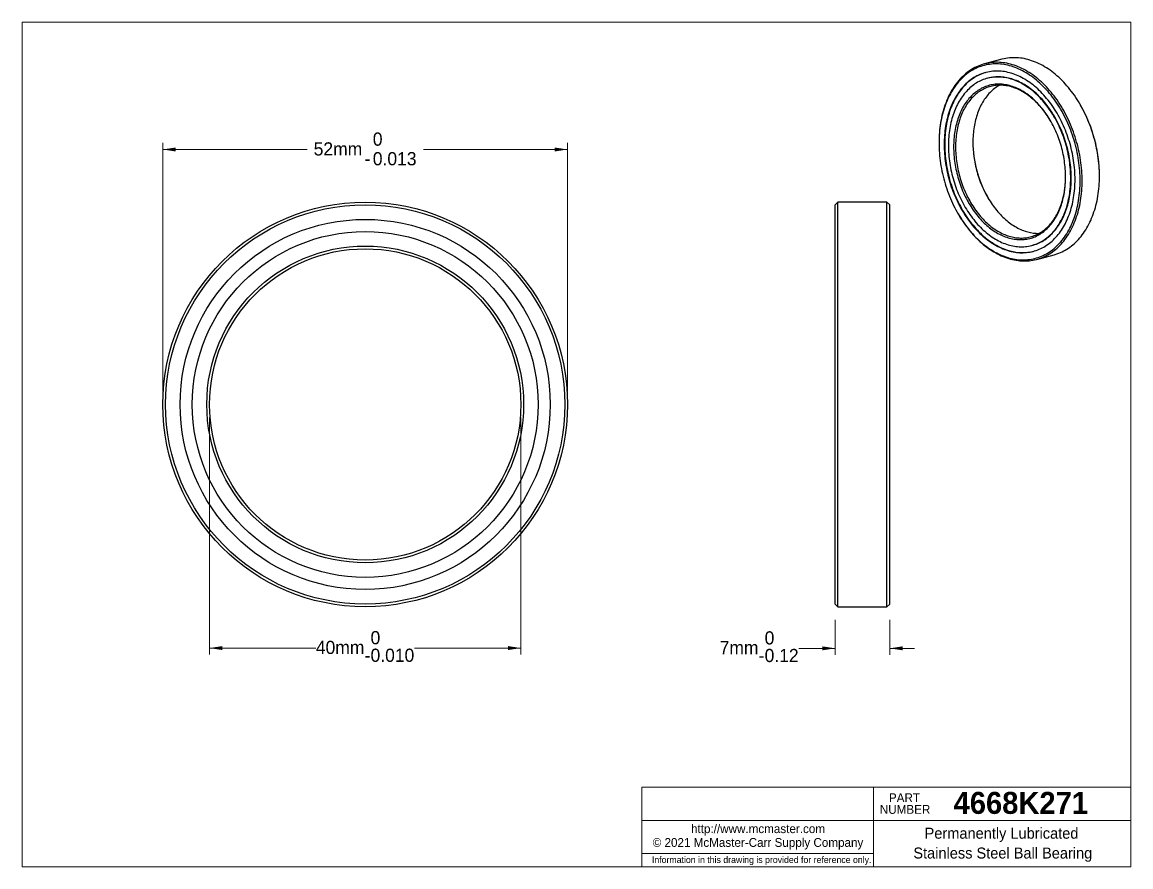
# Model space of a CAD drawing. Header units: millimetres. Extents: x 3 to 146, y 3 to 112.
import ezdxf

# ---------------------------------------------------------------- set-up
doc = ezdxf.new("R2010")
doc.units = ezdxf.units.MM
doc.header["$LTSCALE"] = 0.53418
doc.linetypes.add('SLD-Solid', pattern=[0])
doc.styles.add('SLDTEXTSTYLE0', font='ARIAL.TTF', dxfattribs={"width": 0.948})
doc.styles.add('SLDTEXTSTYLE1', font='ARIALBD.TTF', dxfattribs={"width": 0.948})
doc.dimstyles.new('SLDDIMSTYLE0', dxfattribs={"dimtxt": 1.646333, "dimasz": 1.646333, "dimexe": 0, "dimexo": 0.0625, "dimgap": 0.411583, "dimtad": 0, "dimtih": 1, "dimtoh": 1, "dimdec": 4, "dimrnd": 1e-09, "dimzin": 12, "dimdsep": 46, "dimtxsty": 'SLDTEXTSTYLE0', "dimsah": 1, "dimcen": 0.09, "dimadec": 0, "dimazin": 3, "dimtol": 1, "dimtm": 0.013, "dimtfac": 1, "dimtdec": 3, "dimtofl": 0, "dimtmove": 0, "dimatfit": 3, "dimfxl": 1, "dimfrac": 2, "dimtolj": 1, "dimarcsym": 0})
doc.dimstyles.new('SLDDIMSTYLE1', dxfattribs={"dimtxt": 1.646333, "dimasz": 1.646333, "dimexe": 0, "dimexo": 0.0625, "dimgap": 0.411583, "dimtad": 0, "dimtih": 1, "dimtoh": 1, "dimdec": 5, "dimrnd": 1e-09, "dimzin": 12, "dimdsep": 46, "dimtxsty": 'SLDTEXTSTYLE0', "dimsah": 1, "dimcen": 0.09, "dimadec": 0, "dimazin": 3, "dimtol": 1, "dimtm": 0.01, "dimtfac": 1, "dimtdec": 3, "dimtofl": 0, "dimtmove": 0, "dimatfit": 3, "dimfxl": 1, "dimfrac": 2, "dimtolj": 1, "dimtzin": 0, "dimarcsym": 0})
doc.dimstyles.new('SLDDIMSTYLE2', dxfattribs={"dimtxt": 1.646333, "dimasz": 1.646333, "dimexe": 0, "dimexo": 0.0625, "dimgap": 0.411583, "dimtad": 0, "dimtih": 1, "dimtoh": 1, "dimdec": 4, "dimrnd": 1e-09, "dimzin": 12, "dimdsep": 46, "dimtxsty": 'SLDTEXTSTYLE0', "dimsah": 1, "dimcen": 0.09, "dimadec": 0, "dimazin": 3, "dimtol": 1, "dimtm": 0.12, "dimtfac": 1, "dimtmove": 0, "dimatfit": 0, "dimfxl": 1, "dimfrac": 2, "dimtolj": 1, "dimarcsym": 0})

# ---------------------------------------------------------------- blocks, each defined once
blk = doc.blocks.new('Shortened Dimensions Statement')
at = {"color": 7, "linetype": 'SLD-Solid', "lineweight": 18, "insert": (0.52, 0.45), "char_height": 0.848, "attachment_point": 2, "style": 'SLDTEXTSTYLE0'}
blk.add_mtext('Information in this drawing is provided for reference only.', dxfattribs=at)
blk = doc.blocks.new('Internet')
at = {"color": 7, "linetype": 'SLD-Solid', "lineweight": 18, "insert": (0.22, 1.37), "char_height": 1.1307, "attachment_point": 2, "style": 'SLDTEXTSTYLE0'}
blk.add_mtext('http://www.mcmaster.com', dxfattribs=at)
blk = doc.blocks.new('Part Number Tag')
at = {"color": 7, "linetype": 'SLD-Solid', "lineweight": 18, "char_height": 1.131, "attachment_point": 2, "style": 'SLDTEXTSTYLE0'}
for s, insert in [('PART', (0, 1.51)), ('NUMBER', (0.08, 0.01))]:
    blk.add_mtext(s, dxfattribs=dict(at, insert=insert))
blk = doc.blocks.new('_D')
at = {"color": 7, "linetype": 'SLD-Solid', "lineweight": 18}
for p, q in [((21.47, 64.51), (21.47, 96.43)), ((21.47, 95.58), (40, 95.58)), ((73.47, 95.58), (54.95, 95.58)), ((73.47, 64.51), (73.47, 96.43))]:
    blk.add_line(p, q, dxfattribs=at)
for points in [[(21.47, 95.58), (23.12, 95.32), (23.12, 95.83)], [(73.47, 95.58), (71.82, 95.83), (71.82, 95.32)]]:
    blk.add_solid(points, dxfattribs=at)
at = {"color": 7, "linetype": 'SLD-Solid', "lineweight": 18, "attachment_point": 1, "style": 'SLDTEXTSTYLE0'}
for s, insert, char_height in [('0', (48.45, 97.76), 1.7), ('52mm', (40.85, 96.5), 1.696), ('-', (47.41, 95.24), 1.7), ('0.013', (48.45, 95.24), 1.696)]:
    blk.add_mtext(s, dxfattribs=dict(at, insert=insert, char_height=char_height))
blk = doc.blocks.new('_D_1')
at = {"color": 7, "linetype": 'SLD-Solid', "lineweight": 18}
for p, q in [((27.47, 61.12), (27.47, 30.66)), ((67.47, 61.12), (67.47, 30.66)), ((27.47, 31.5), (41.13, 31.5)), ((67.47, 31.5), (53.81, 31.5))]:
    blk.add_line(p, q, dxfattribs=at)
for points in [[(27.47, 31.5), (29.12, 31.25), (29.12, 31.76)], [(67.47, 31.5), (65.82, 31.76), (65.82, 31.25)]]:
    blk.add_solid(points, dxfattribs=at)
at = {"color": 7, "linetype": 'SLD-Solid', "lineweight": 18, "attachment_point": 1, "style": 'SLDTEXTSTYLE0'}
for s, insert, char_height in [('0', (48.16, 33.69), 1.7), ('40mm', (41.13, 32.44), 1.696), ('0.010', (48.16, 31.43), 1.696), ('-', (47.41, 31.43), 1.7)]:
    blk.add_mtext(s, dxfattribs=dict(at, insert=insert, char_height=char_height))
blk = doc.blocks.new('_D_2')
at = {"color": 7, "linetype": 'SLD-Solid', "lineweight": 18}
for p, q in [((107.87, 35.12), (107.87, 30.62)), ((114.87, 35.12), (114.87, 30.62)), ((107.87, 31.47), (103.19, 31.47)), ((114.87, 31.47), (118.04, 31.47))]:
    blk.add_line(p, q, dxfattribs=at)
for points in [[(107.87, 31.47), (106.23, 31.72), (106.23, 31.22)], [(114.87, 31.47), (116.52, 31.22), (116.52, 31.72)]]:
    blk.add_solid(points, dxfattribs=at)
at = {"color": 7, "linetype": 'SLD-Solid', "lineweight": 18, "attachment_point": 1, "style": 'SLDTEXTSTYLE0'}
for s, insert, char_height in [('0', (98.8, 33.66), 1.7), ('7mm', (93.02, 32.41), 1.696), ('0.12', (98.8, 31.4), 1.696), ('-', (98.04, 31.4), 1.7)]:
    blk.add_mtext(s, dxfattribs=dict(at, insert=insert, char_height=char_height))

msp = doc.modelspace()

# ---------------------------------------------------------------- linework, layer by layer
at = {"color": 7, "linetype": 'SLD-Solid', "lineweight": 18}
for p, q in [((3.392043, 3.392043), (3.392043, 111.937419)), ((145.857849, 111.937419), (3.392043, 111.937419)), ((145.857849, 3.392043), (145.857849, 111.937419)), ((145.857849, 13.639426), (83.001579, 13.639426)), ((83.001579, 13.639426), (83.001579, 3.392043)), ((112.78543, 9.328118), (112.78543, 13.639426)), ((83.001579, 9.328118), (145.857849, 9.328118)), ((112.78543, 5.088064), (112.78543, 9.328118)), ((83.001579, 5.088064), (112.78543, 5.088064)), ((112.78543, 5.088064), (112.78543, 3.392043)), ((3.392043, 3.392043), (145.857849, 3.392043))]:
    msp.add_line(p, q, dxfattribs=at)
at = {"color": 7, "linetype": 'SLD-Solid', "lineweight": 25}
for p, q in [((129.267736, 107.16894), (127.04037, 106.572204)), ((127.46731, 104.731101), (127.405439, 104.714525)), ((139.394939, 101.282928), (139.361792, 101.340352)), ((121.212238, 96.477886), (121.212238, 96.411582)), ((141.824207, 92.149183), (141.824207, 92.215487)), ((108.221893, 88.812269), (107.871893, 88.462269)), ((107.871893, 37.162269), (107.871893, 88.462269)), ((114.521893, 88.812269), (108.221893, 88.812269)), ((108.221893, 36.812269), (108.221893, 88.812269)), ((114.871893, 88.462269), (114.521893, 88.812269)), ((114.521893, 36.812269), (114.521893, 88.812269)), ((114.871893, 37.162269), (114.871893, 88.462269)), ((123.641505, 87.34414), (123.674653, 87.286717)), ((133.156155, 83.249503), (133.218027, 83.266079)), ((133.768709, 81.458128), (135.996074, 82.054864)), ((107.871893, 37.162269), (108.221893, 36.812269)), ((114.521893, 36.812269), (114.871893, 37.162269)), ((108.221893, 36.812269), (114.521893, 36.812269))]:
    msp.add_line(p, q, dxfattribs=at)
at = {"color": 7, "linetype": 'SLD-Solid', "lineweight": 25, "flags": 128}
for points in [[(135.996074, 82.054864), (136.149647, 82.098192), (136.370751, 82.168387), (136.589293, 82.247109), (136.805123, 82.334306), (137.018093, 82.429917), (137.228056, 82.533877), (137.43487, 82.646115), (137.638392, 82.766553), (137.838482, 82.89511), (138.035005, 83.031697), (138.227824, 83.17622), (138.416808, 83.328581), (138.601828, 83.488675), (138.782756, 83.656392), (138.959468, 83.831618), (139.131844, 84.014231), (139.299766, 84.204108), (139.463117, 84.401118), (139.621787, 84.605126), (139.775666, 84.815992), (139.924649, 85.033572), (140.068634, 85.257716), (140.207522, 85.488271), (140.341218, 85.725078), (140.469631, 85.967977), (140.592672, 86.216799), (140.710258, 86.471376), (140.822306, 86.731531), (140.928742, 86.997087), (141.029491, 87.267862), (141.124485, 87.54367), (141.213658, 87.824322), (141.296951, 88.109627), (141.374304, 88.399387), (141.445666, 88.693405), (141.510987, 88.99148), (141.570223, 89.293406), (141.623333, 89.598978), (141.670281, 89.907985), (141.711035, 90.220216), (141.745566, 90.535457), (141.773851, 90.853491), (141.79587, 91.174102), (141.81161, 91.497068), (141.821057, 91.82217), (141.824207, 92.149183), (141.821057, 92.477884), (141.81161, 92.808047), (141.79587, 93.139447), (141.773851, 93.471856), (141.745566, 93.805047), (141.711035, 94.13879), (141.670281, 94.472857), (141.623333, 94.80702), (141.570223, 95.141049), (141.510987, 95.474716), (141.445666, 95.807791), (141.374304, 96.140047), (141.296951, 96.471255), (141.213658, 96.801189), (141.124485, 97.129622), (141.029491, 97.45633), (140.928742, 97.781089), (140.822306, 98.103675), (140.710258, 98.423869), (140.592672, 98.74145), (140.469631, 99.0562), (140.341218, 99.367905), (140.207522, 99.676351), (140.068634, 99.981325), (139.924649, 100.282619), (139.775666, 100.580027), (139.621787, 100.873345), (139.463117, 101.162372), (139.299766, 101.446909), (139.131844, 101.726762), (138.959468, 102.001738), (138.782756, 102.27165), (138.601828, 102.536313), (138.416808, 102.795544), (138.227824, 103.049167), (138.035005, 103.297007), (137.838482, 103.538895), (137.638392, 103.774665), (137.43487, 104.004155), (137.228056, 104.227208), (137.018093, 104.443671), (136.805123, 104.653396), (136.589293, 104.856239), (136.370751, 105.052061), (136.149647, 105.240728), (135.926132, 105.422111), (135.700359, 105.596084), (135.472483, 105.76253), (135.24266, 105.921334), (135.011048, 106.072387), (134.777805, 106.215585), (134.543092, 106.350831), (134.307069, 106.478031), (134.069898, 106.597099), (133.831741, 106.707953), (133.592762, 106.810517), (133.353125, 106.90472), (133.112993, 106.990499), (132.872532, 107.067794), (132.631905, 107.136552), (132.391279, 107.196727), (132.150817, 107.248276), (131.910685, 107.291166), (131.671048, 107.325365), (131.432069, 107.350852), (131.193912, 107.367607), (130.956741, 107.375621), (130.720718, 107.374887), (130.486005, 107.365406), (130.252762, 107.347184), (130.02115, 107.320234), (129.791328, 107.284574), (129.563452, 107.24023), (129.337679, 107.18723), (129.267736, 107.16894)], [(130.40454, 81.490516), (130.645166, 81.430341), (130.885628, 81.378792), (131.125759, 81.335903), (131.365397, 81.301703), (131.604376, 81.276217), (131.842533, 81.259461), (132.079704, 81.251447), (132.315727, 81.252182), (132.55044, 81.261663), (132.783683, 81.279884), (133.015295, 81.306834), (133.245117, 81.342494), (133.472993, 81.386839), (133.698766, 81.439838), (133.922281, 81.501456), (134.143386, 81.571651), (134.361928, 81.650373), (134.577757, 81.73757), (134.790727, 81.833181), (135.000691, 81.937141), (135.207504, 82.049379), (135.411026, 82.169818), (135.611117, 82.298374), (135.807639, 82.434961), (136.000459, 82.579485), (136.189443, 82.731845), (136.374462, 82.891939), (136.55539, 83.059656), (136.732103, 83.234882), (136.904479, 83.417496), (137.0724, 83.607372), (137.235751, 83.804382), (137.394421, 84.00839), (137.5483, 84.219256), (137.697283, 84.436836), (137.841268, 84.66098), (137.980157, 84.891535), (138.113853, 85.128343), (138.242266, 85.371241), (138.365307, 85.620064), (138.482892, 85.87464), (138.594941, 86.134795), (138.701376, 86.400351), (138.802125, 86.671126), (138.897119, 86.946934), (138.986293, 87.227586), (139.069585, 87.512891), (139.146938, 87.802651), (139.2183, 88.09667), (139.283622, 88.394744), (139.342858, 88.696671), (139.395968, 89.002242), (139.442916, 89.311249), (139.483669, 89.62348), (139.5182, 89.938721), (139.546485, 90.256756), (139.568505, 90.577366), (139.584244, 90.900332), (139.593692, 91.225434), (139.596842, 91.552447), (139.593692, 91.881148), (139.584244, 92.211312), (139.568505, 92.542711), (139.546485, 92.87512), (139.5182, 93.208311), (139.483669, 93.542054), (139.442916, 93.876122), (139.395968, 94.210284), (139.342858, 94.544314), (139.283622, 94.87798), (139.2183, 95.211055), (139.146938, 95.543311), (139.069585, 95.874519), (138.986293, 96.204453), (138.897119, 96.532886), (138.802125, 96.859594), (138.701376, 97.184353), (138.594941, 97.506939), (138.482892, 97.827133), (138.365307, 98.144714), (138.242266, 98.459465), (138.113853, 98.771169), (137.980157, 99.079615), (137.841268, 99.384589), (137.697283, 99.685884), (137.5483, 99.983292), (137.394421, 100.276609), (137.235751, 100.565636), (137.0724, 100.850173), (136.904479, 101.130026), (136.732103, 101.405002), (136.55539, 101.674914), (136.374462, 101.939577), (136.189443, 102.198808), (136.000459, 102.452431), (135.807639, 102.700271), (135.611117, 102.942159), (135.411026, 103.177929), (135.207504, 103.407419), (135.000691, 103.630472), (134.790727, 103.846935), (134.577757, 104.05666), (134.361928, 104.259503), (134.143386, 104.455325), (133.922281, 104.643992), (133.698766, 104.825375), (133.472993, 104.999349), (133.245117, 105.165794), (133.015295, 105.324598), (132.783683, 105.475651), (132.55044, 105.618849), (132.315727, 105.754095), (132.079704, 105.881295), (131.842533, 106.000363), (131.604376, 106.111217), (131.365397, 106.213781), (131.125759, 106.307984), (130.885628, 106.393763), (130.645166, 106.471058), (130.40454, 106.539816), (130.163913, 106.599991), (129.923452, 106.651541), (129.68332, 106.69443), (129.443682, 106.728629), (129.204703, 106.754116), (128.966547, 106.770871), (128.729376, 106.778885), (128.493353, 106.778151), (128.258639, 106.76867), (128.025397, 106.750448), (127.793785, 106.723498), (127.563962, 106.687839), (127.336086, 106.643494), (127.110313, 106.590494), (126.886798, 106.528876), (126.665694, 106.458682), (126.447152, 106.379959), (126.231322, 106.292762), (126.018352, 106.197151), (125.808389, 106.093191), (125.601575, 105.980953), (125.398053, 105.860515), (125.197962, 105.731958), (125.00144, 105.595371), (124.808621, 105.450848), (124.619636, 105.298487), (124.434617, 105.138393), (124.253689, 104.970676), (124.076976, 104.795451), (123.9046, 104.612837), (123.736679, 104.42296), (123.573328, 104.22595), (123.414658, 104.021942), (123.260779, 103.811076), (123.111796, 103.593497), (122.967811, 103.369353), (122.828923, 103.138798), (122.695226, 102.90199), (122.566814, 102.659091), (122.443773, 102.410269), (122.326187, 102.155693), (122.214139, 101.895537), (122.107703, 101.629981), (122.006954, 101.359206), (121.91196, 101.083398), (121.822786, 100.802746), (121.739494, 100.517442), (121.662141, 100.227681), (121.590779, 99.933663), (121.525458, 99.635588), (121.466222, 99.333662), (121.413111, 99.02809), (121.366163, 98.719083), (121.32541, 98.406852), (121.290879, 98.091612), (121.262594, 97.773577), (121.240574, 97.452967), (121.224835, 97.13), (121.215388, 96.804899), (121.212238, 96.477886), (121.212238, 96.477886)], [(130.280797, 81.625965), (130.518184, 81.566601), (130.755409, 81.515745), (130.992308, 81.473433), (131.22872, 81.439694), (131.464482, 81.414551), (131.699432, 81.39802), (131.933411, 81.390115), (132.166257, 81.390839), (132.39781, 81.400192), (132.627913, 81.418169), (132.856407, 81.444756), (133.083136, 81.479936), (133.307945, 81.523683), (133.530678, 81.57597), (133.751185, 81.636758), (133.969313, 81.706008), (134.184913, 81.78367), (134.397837, 81.869693), (134.60794, 81.964017), (134.815077, 82.066578), (135.019106, 82.177305), (135.219889, 82.296122), (135.417286, 82.422948), (135.611163, 82.557697), (135.801386, 82.700274), (135.987827, 82.850584), (136.170355, 83.008523), (136.348848, 83.173982), (136.523182, 83.346849), (136.693237, 83.527005), (136.858898, 83.714325), (137.02005, 83.908683), (137.176584, 84.109945), (137.328392, 84.317972), (137.475369, 84.532623), (137.617416, 84.75375), (137.754435, 84.981201), (137.886331, 85.214821), (138.013015, 85.45445), (138.1344, 85.699923), (138.250402, 85.951072), (138.360943, 86.207725), (138.465946, 86.469706), (138.565339, 86.736836), (138.659054, 87.008931), (138.747027, 87.285806), (138.829198, 87.567269), (138.90551, 87.853129), (138.975911, 88.14319), (139.040353, 88.437252), (139.098792, 88.735114), (139.151187, 89.036572), (139.197503, 89.341419), (139.237708, 89.649447), (139.271774, 89.960444), (139.299678, 90.274198), (139.321401, 90.590492), (139.336929, 90.909111), (139.346249, 91.229836), (139.349357, 91.552447), (139.346249, 91.876723), (139.336929, 92.202442), (139.321401, 92.529381), (139.299678, 92.857315), (139.271774, 93.18602), (139.237708, 93.515271), (139.197503, 93.844841), (139.151187, 94.174506), (139.098792, 94.504038), (139.040353, 94.833213), (138.975911, 95.161805), (138.90551, 95.489588), (138.829198, 95.816337), (138.747027, 96.14183), (138.659054, 96.465842), (138.565339, 96.788152), (138.465946, 97.108539), (138.360943, 97.426783), (138.250402, 97.742666), (138.1344, 98.055972), (138.013015, 98.366486), (137.886331, 98.673994), (137.754435, 98.978287), (137.617416, 99.279156), (137.475369, 99.576395), (137.328392, 99.8698), (137.176584, 100.159169), (137.02005, 100.444305), (136.858898, 100.725011), (136.693237, 101.001097), (136.523182, 101.272372), (136.348848, 101.53865), (136.170355, 101.79975), (135.987827, 102.055492), (135.801386, 102.3057), (135.611163, 102.550204), (135.417286, 102.788836), (135.219889, 103.021432), (135.019106, 103.247833), (134.815077, 103.467883), (134.60794, 103.681432), (134.397837, 103.888334), (134.184913, 104.088447), (133.969313, 104.281633), (133.751185, 104.46776), (133.530678, 104.646701), (133.307945, 104.818333), (133.083136, 104.982538), (132.856407, 105.139204), (132.627913, 105.288223), (132.39781, 105.429494), (132.166257, 105.562919), (131.933411, 105.688407), (131.699432, 105.805872), (131.464482, 105.915234), (131.22872, 106.016417), (130.992308, 106.109352), (130.755409, 106.193976), (130.518184, 106.270231), (130.280797, 106.338063), (130.04341, 106.397428), (129.806185, 106.448284), (129.569286, 106.490596), (129.332875, 106.524335), (129.097113, 106.549478), (128.862162, 106.566008), (128.628183, 106.573914), (128.395338, 106.57319), (128.163784, 106.563836), (127.933681, 106.54586), (127.705187, 106.519272), (127.478458, 106.484093), (127.25365, 106.440345), (127.030916, 106.388059), (126.81041, 106.32727), (126.592282, 106.258021), (126.376682, 106.180358), (126.163757, 106.094335), (125.953654, 106.000011), (125.746517, 105.89745), (125.542488, 105.786723), (125.341706, 105.667906), (125.144308, 105.54108), (124.950432, 105.406332), (124.760208, 105.263754), (124.573768, 105.113444), (124.391239, 104.955506), (124.212746, 104.790046), (124.038413, 104.617179), (123.868357, 104.437024), (123.702696, 104.249703), (123.541544, 104.055345), (123.38501, 103.854084), (123.233203, 103.646056), (123.086225, 103.431406), (122.944178, 103.210279), (122.80716, 102.982828), (122.675263, 102.749208), (122.548579, 102.509579), (122.427194, 102.264106), (122.311192, 102.012957), (122.200651, 101.756304), (122.095649, 101.494322), (121.996256, 101.227192), (121.902541, 100.955097), (121.814567, 100.678223), (121.732397, 100.396759), (121.656084, 100.110899), (121.585683, 99.820839), (121.521241, 99.526777), (121.462803, 99.228915), (121.410407, 98.927457), (121.364091, 98.622609), (121.323887, 98.314582), (121.28982, 98.003584), (121.261916, 97.689831), (121.240193, 97.373536), (121.224666, 97.054918), (121.215345, 96.734193), (121.212238, 96.411582), (121.215345, 96.087305), (121.224666, 95.761586), (121.240193, 95.434648), (121.261916, 95.106713), (121.28982, 94.778008), (121.323887, 94.448758), (121.364091, 94.119187), (121.410407, 93.789523), (121.462803, 93.45999), (121.521241, 93.130815), (121.585683, 92.802224), (121.656084, 92.474441), (121.732397, 92.147691), (121.814567, 91.822199), (121.902541, 91.498186), (121.996256, 91.175877), (122.095649, 90.85549), (122.200651, 90.537246), (122.311192, 90.221363), (122.427194, 89.908057), (122.548579, 89.597543), (122.675263, 89.290034), (122.80716, 88.985741), (122.944178, 88.684872), (123.086225, 88.387633), (123.233203, 88.094229), (123.38501, 87.80486), (123.541544, 87.519724), (123.702696, 87.239017), (123.868357, 86.962932), (124.038413, 86.691657), (124.212746, 86.425378), (124.391239, 86.164279), (124.573768, 85.908537), (124.760208, 85.658328), (124.950432, 85.413824), (125.144308, 85.175193), (125.341706, 84.942597), (125.542488, 84.716196), (125.746517, 84.496145), (125.953654, 84.282596), (126.163757, 84.075694), (126.376682, 83.875582), (126.592282, 83.682396), (126.81041, 83.496268), (127.030916, 83.317328), (127.25365, 83.145696), (127.478458, 82.981491), (127.705187, 82.824825), (127.933681, 82.675806), (128.163784, 82.534535), (128.395338, 82.40111), (128.628183, 82.275622), (128.862162, 82.158157), (129.097113, 82.048795), (129.332875, 81.947612), (129.569286, 81.854676), (129.806185, 81.770052), (130.04341, 81.693798), (130.280797, 81.625965)], [(130.280797, 82.527847), (130.500857, 82.472815), (130.720766, 82.425672), (130.940374, 82.386448), (131.15953, 82.355172), (131.378083, 82.331864), (131.595885, 82.31654), (131.812785, 82.309212), (132.028635, 82.309883), (132.243287, 82.318554), (132.456594, 82.335218), (132.668411, 82.359865), (132.87859, 82.392476), (133.08699, 82.433031), (133.293466, 82.481501), (133.497877, 82.537852), (133.700084, 82.602047), (133.899947, 82.674041), (134.09733, 82.753785), (134.292097, 82.841225), (134.484115, 82.936299), (134.673252, 83.038944), (134.859379, 83.149089), (135.042368, 83.266658), (135.222093, 83.39157), (135.398432, 83.523741), (135.571264, 83.66308), (135.74047, 83.80949), (135.905934, 83.962873), (136.067543, 84.123122), (136.225186, 84.290127), (136.378755, 84.463776), (136.528145, 84.643947), (136.673253, 84.830518), (136.81398, 85.023361), (136.950229, 85.222344), (137.081908, 85.427331), (137.208925, 85.63818), (137.331195, 85.854748), (137.448632, 86.076886), (137.561157, 86.304442), (137.668692, 86.537259), (137.771164, 86.775179), (137.868502, 87.018038), (137.960641, 87.26567), (138.047515, 87.517905), (138.129067, 87.774569), (138.20524, 88.035489), (138.275982, 88.300483), (138.341245, 88.569372), (138.400983, 88.84197), (138.455156, 89.118091), (138.503727, 89.397545), (138.546663, 89.680141), (138.583933, 89.965686), (138.615512, 90.253983), (138.64138, 90.544835), (138.661518, 90.838043), (138.675911, 91.133406), (138.684552, 91.43072), (138.687432, 91.729784), (138.684552, 92.030391), (138.675911, 92.332335), (138.661518, 92.63541), (138.64138, 92.939408), (138.615512, 93.244121), (138.583933, 93.549339), (138.546663, 93.854854), (138.503727, 94.160456), (138.455156, 94.465935), (138.400983, 94.771083), (138.341245, 95.07569), (138.275982, 95.379548), (138.20524, 95.682448), (138.129067, 95.984182), (138.047515, 96.284545), (137.960641, 96.583329), (137.868502, 96.88033), (137.771164, 97.175345), (137.668692, 97.468172), (137.561157, 97.758609), (137.448632, 98.046458), (137.331195, 98.331521), (137.208925, 98.613604), (137.081908, 98.892512), (136.950229, 99.168055), (136.81398, 99.440043), (136.673253, 99.708291), (136.528145, 99.972615), (136.378755, 100.232832), (136.225186, 100.488766), (136.067543, 100.74024), (135.905934, 100.987083), (135.74047, 101.229125), (135.571264, 101.4662), (135.398432, 101.698145), (135.222093, 101.924802), (135.042368, 102.146016), (134.859379, 102.361635), (134.673252, 102.57151), (134.484115, 102.775499), (134.292097, 102.973461), (134.09733, 103.165261), (133.899947, 103.350767), (133.700084, 103.529852), (133.497877, 103.702394), (133.293466, 103.868273), (133.08699, 104.027378), (132.87859, 104.179597), (132.668411, 104.324828), (132.456594, 104.46297), (132.243287, 104.593929), (132.028635, 104.717615), (131.812785, 104.833944), (131.595885, 104.942835), (131.378083, 105.044214), (131.15953, 105.138012), (130.940374, 105.224164), (130.720766, 105.302611), (130.500857, 105.3733), (130.280797, 105.436182), (130.060737, 105.491213), (129.840828, 105.538357), (129.62122, 105.57758), (129.402064, 105.608857), (129.183511, 105.632165), (128.96571, 105.647488), (128.74881, 105.654817), (128.532959, 105.654146), (128.318307, 105.645475), (128.105, 105.62881), (127.893184, 105.604164), (127.683004, 105.571552), (127.474605, 105.530998), (127.268128, 105.482528), (127.063717, 105.426176), (126.861511, 105.361981), (126.661647, 105.289987), (126.464265, 105.210243), (126.269497, 105.122804), (126.077479, 105.027729), (125.888342, 104.925085), (125.702215, 104.81494), (125.519226, 104.697371), (125.339501, 104.572458), (125.163162, 104.440287), (124.99033, 104.300949), (124.821124, 104.154538), (124.65566, 104.001156), (124.494051, 103.840907), (124.336408, 103.673901), (124.182839, 103.500253), (124.03345, 103.320082), (123.888342, 103.13351), (123.747614, 102.940667), (123.611365, 102.741684), (123.479686, 102.536698), (123.352669, 102.325848), (123.2304, 102.10928), (123.112962, 101.887142), (123.000437, 101.659587), (122.892902, 101.426769), (122.79043, 101.188849), (122.693092, 100.94599), (122.600954, 100.698359), (122.514079, 100.446124), (122.432527, 100.189459), (122.356354, 99.92854), (122.285612, 99.663545), (122.220349, 99.394657), (122.160611, 99.122059), (122.106438, 98.845938), (122.057867, 98.566483), (122.014932, 98.283887), (121.977661, 97.998343), (121.946082, 97.710045), (121.920214, 97.419193), (121.900077, 97.125985), (121.885683, 96.830623), (121.877043, 96.533308), (121.874162, 96.234245), (121.877043, 95.933638), (121.885683, 95.631693), (121.900077, 95.328618), (121.920214, 95.02462), (121.946082, 94.719908), (121.977661, 94.41469), (122.014932, 94.109175), (122.057867, 93.803573), (122.106438, 93.498093), (122.160611, 93.192945), (122.220349, 92.888338), (122.285612, 92.58448), (122.356354, 92.281581), (122.432527, 91.979846), (122.514079, 91.679484), (122.600954, 91.3807), (122.693092, 91.083698), (122.79043, 90.788683), (122.892902, 90.495857), (123.000437, 90.205419), (123.112962, 89.91757), (123.2304, 89.632507), (123.352669, 89.350425), (123.479686, 89.071516), (123.611365, 88.795974), (123.747614, 88.523985), (123.888342, 88.255737), (124.03345, 87.991414), (124.182839, 87.731196), (124.336408, 87.475262), (124.494051, 87.223788), (124.65566, 86.976945), (124.821124, 86.734904), (124.99033, 86.497829), (125.163162, 86.265883), (125.339501, 86.039226), (125.519226, 85.818012), (125.702215, 85.602394), (125.888342, 85.392518), (126.077479, 85.18853), (126.269497, 84.990568), (126.464265, 84.798768), (126.661647, 84.613262), (126.861511, 84.434176), (127.063717, 84.261635), (127.268128, 84.095755), (127.474605, 83.936651), (127.683004, 83.784431), (127.893184, 83.639201), (128.105, 83.501058), (128.318307, 83.370099), (128.532959, 83.246413), (128.74881, 83.130084), (128.96571, 83.021193), (129.183511, 82.919814), (129.402064, 82.826016), (129.62122, 82.739864), (129.840828, 82.661417), (130.060737, 82.590729), (130.280797, 82.527847)], [(127.235123, 105.473999), (127.125588, 105.442752), (126.923382, 105.378557), (126.723519, 105.306563), (126.526136, 105.226819), (126.331369, 105.13938), (126.139351, 105.044305), (125.950214, 104.941661), (125.764087, 104.831516), (125.581098, 104.713947), (125.401372, 104.589034), (125.225033, 104.456863), (125.052201, 104.317525), (124.882996, 104.171114), (124.717531, 104.017732), (124.555923, 103.857483), (124.39828, 103.690477), (124.244711, 103.516829), (124.095321, 103.336658), (123.950213, 103.150086), (123.809486, 102.957243), (123.673236, 102.75826), (123.541558, 102.553274), (123.41454, 102.342424), (123.292271, 102.125856), (123.174834, 101.903718), (123.062309, 101.676163), (122.954773, 101.443345), (122.852302, 101.205425), (122.754963, 100.962566), (122.662825, 100.714935), (122.57595, 100.4627), (122.494398, 100.206035), (122.418225, 99.945116), (122.347483, 99.680121), (122.282221, 99.411233), (122.222482, 99.138634), (122.168309, 98.862514), (122.119738, 98.583059), (122.076803, 98.300463), (122.039533, 98.014919), (122.007953, 97.726621), (121.982086, 97.435769), (121.961948, 97.142561), (121.947554, 96.847199), (121.938914, 96.549884), (121.936033, 96.250821), (121.938914, 95.950214), (121.947554, 95.648269), (121.961948, 95.345194), (121.982086, 95.041196), (122.007953, 94.736484), (122.039533, 94.431266), (122.076803, 94.125751), (122.119738, 93.820149), (122.168309, 93.514669), (122.222482, 93.209521), (122.282221, 92.904914), (122.347483, 92.601056), (122.418225, 92.298157), (122.494398, 91.996422), (122.57595, 91.69606), (122.662825, 91.397276), (122.754963, 91.100274), (122.852302, 90.805259), (122.954773, 90.512433), (123.062309, 90.221995), (123.174834, 89.934146), (123.292271, 89.649083), (123.41454, 89.367001), (123.541558, 89.088092), (123.673236, 88.81255), (123.809486, 88.540561), (123.950213, 88.272313), (124.095321, 88.00799), (124.244711, 87.747772), (124.39828, 87.491838), (124.555923, 87.240364), (124.717531, 86.993521), (124.882996, 86.75148), (125.052201, 86.514405), (125.225033, 86.282459), (125.401372, 86.055802), (125.581098, 85.834588), (125.764087, 85.61897), (125.950214, 85.409094), (126.139351, 85.205106), (126.331369, 85.007144), (126.526136, 84.815344), (126.723519, 84.629838), (126.923382, 84.450752), (127.125588, 84.278211), (127.33, 84.112331), (127.536476, 83.953227), (127.744875, 83.801007), (127.955055, 83.655777), (128.166871, 83.517634), (128.380178, 83.386675), (128.594831, 83.262989), (128.810681, 83.14666), (129.027581, 83.037769), (129.245382, 82.93639), (129.463936, 82.842592), (129.683091, 82.75644), (129.902699, 82.677993), (130.122608, 82.607305), (130.342668, 82.544423)], [(130.280797, 83.277185), (130.486461, 83.225754), (130.691983, 83.181694), (130.897224, 83.145037), (131.102043, 83.115806), (131.306298, 83.094023), (131.509851, 83.079702), (131.712561, 83.072853), (131.91429, 83.07348), (132.1149, 83.081584), (132.314253, 83.097158), (132.512212, 83.120192), (132.708641, 83.15067), (132.903407, 83.188572), (133.096375, 83.233871), (133.287414, 83.286536), (133.476392, 83.346531), (133.66318, 83.413815), (133.84765, 83.488342), (134.029675, 83.570061), (134.209131, 83.658916), (134.385895, 83.754846), (134.559845, 83.857785), (134.730863, 83.967662), (134.898831, 84.084403), (135.063634, 84.207927), (135.225159, 84.33815), (135.383295, 84.474983), (135.537934, 84.618331), (135.688971, 84.768096), (135.836301, 84.924176), (135.979823, 85.086464), (136.11944, 85.254849), (136.255055, 85.429214), (136.386575, 85.609441), (136.513911, 85.795407), (136.636975, 85.986983), (136.755683, 86.184039), (136.869954, 86.386439), (136.979708, 86.594044), (137.084872, 86.806713), (137.185372, 87.024299), (137.28114, 87.246654), (137.37211, 87.473625), (137.458221, 87.705057), (137.539412, 87.94079), (137.615629, 88.180664), (137.686819, 88.424514), (137.752933, 88.672172), (137.813926, 88.92347), (137.869756, 89.178235), (137.920385, 89.436291), (137.965779, 89.697464), (138.005905, 89.961572), (138.040737, 90.228436), (138.070251, 90.497873), (138.094426, 90.769697), (138.113246, 91.043723), (138.126698, 91.319763), (138.134773, 91.597627), (138.137466, 91.877126), (138.134773, 92.158067), (138.126698, 92.440258), (138.113246, 92.723506), (138.094426, 93.007616), (138.070251, 93.292394), (138.040737, 93.577645), (138.005905, 93.863173), (137.965779, 94.148782), (137.920385, 94.434277), (137.869756, 94.719462), (137.813926, 95.004142), (137.752933, 95.288121), (137.686819, 95.571205), (137.615629, 95.853199), (137.539412, 96.133912), (137.458221, 96.413149), (137.37211, 96.690721), (137.28114, 96.966436), (137.185372, 97.240105), (137.084872, 97.511542), (136.979708, 97.78056), (136.869954, 98.046974), (136.755683, 98.310603), (136.636975, 98.571265), (136.513911, 98.828781), (136.386575, 99.082976), (136.255055, 99.333675), (136.11944, 99.580706), (135.979823, 99.8239), (135.836301, 100.063091), (135.688971, 100.298114), (135.537934, 100.528808), (135.383295, 100.755015), (135.225159, 100.97658), (135.063634, 101.193351), (134.898831, 101.405181), (134.730863, 101.611923), (134.559845, 101.813435), (134.385895, 102.009581), (134.209131, 102.200224), (134.029675, 102.385235), (133.84765, 102.564488), (133.66318, 102.737858), (133.476392, 102.905227), (133.287414, 103.066481), (133.096375, 103.221509), (132.903407, 103.370204), (132.708641, 103.512466), (132.512212, 103.648195), (132.314253, 103.7773), (132.1149, 103.899692), (131.91429, 104.015286), (131.712561, 104.124005), (131.509851, 104.225772), (131.306298, 104.320519), (131.102043, 104.408181), (130.897224, 104.488696), (130.691983, 104.562012), (130.486461, 104.628076), (130.280797, 104.686844), (130.075134, 104.738275), (129.869611, 104.782334), (129.66437, 104.818992), (129.459552, 104.848222), (129.255296, 104.870005), (129.051743, 104.884326), (128.849033, 104.891176), (128.647304, 104.890548), (128.446694, 104.882445), (128.247342, 104.86687), (128.049383, 104.843836), (127.852953, 104.813358), (127.658187, 104.775457), (127.465219, 104.730158), (127.27418, 104.677493), (127.085202, 104.617498), (126.898414, 104.550213), (126.713944, 104.475686), (126.531919, 104.393967), (126.352463, 104.305112), (126.175699, 104.209183), (126.001749, 104.106244), (125.830731, 103.996366), (125.662763, 103.879625), (125.49796, 103.756101), (125.336435, 103.625878), (125.178299, 103.489046), (125.02366, 103.345698), (124.872623, 103.195933), (124.725294, 103.039852), (124.581771, 102.877564), (124.442155, 102.70918), (124.30654, 102.534814), (124.175019, 102.354587), (124.047683, 102.168622), (123.924619, 101.977045), (123.805911, 101.77999), (123.691641, 101.57759), (123.581886, 101.369984), (123.476723, 101.157316), (123.376222, 100.939729), (123.280454, 100.717374), (123.189484, 100.490403), (123.103373, 100.258972), (123.022182, 100.023238), (122.945965, 99.783364), (122.874775, 99.539515), (122.808661, 99.291856), (122.747668, 99.040558), (122.691838, 98.785794), (122.641209, 98.527737), (122.595816, 98.266565), (122.555689, 98.002456), (122.520857, 97.735592), (122.491344, 97.466156), (122.467168, 97.194331), (122.448348, 96.920305), (122.434896, 96.644265), (122.426821, 96.366401), (122.424129, 96.086903), (122.426821, 95.805962), (122.434896, 95.52377), (122.448348, 95.240523), (122.467168, 94.956412), (122.491344, 94.671634), (122.520857, 94.386384), (122.555689, 94.100856), (122.595816, 93.815247), (122.641209, 93.529752), (122.691838, 93.244567), (122.747668, 92.959887), (122.808661, 92.675908), (122.874775, 92.392824), (122.945965, 92.110829), (123.022182, 91.830117), (123.103373, 91.550879), (123.189484, 91.273308), (123.280454, 90.997593), (123.376222, 90.723923), (123.476723, 90.452486), (123.581886, 90.183469), (123.691641, 89.917054), (123.805911, 89.653426), (123.924619, 89.392764), (124.047683, 89.135247), (124.175019, 88.881052), (124.30654, 88.630353), (124.442155, 88.383322), (124.581771, 88.140128), (124.725294, 87.900938), (124.872623, 87.665915), (125.02366, 87.435221), (125.178299, 87.209014), (125.336435, 86.987449), (125.49796, 86.770677), (125.662763, 86.558848), (125.830731, 86.352106), (126.001749, 86.150593), (126.175699, 85.954448), (126.352463, 85.763804), (126.531919, 85.578793), (126.713944, 85.399541), (126.898414, 85.226171), (127.085202, 85.058801), (127.27418, 84.897547), (127.465219, 84.74252), (127.658187, 84.593824), (127.852953, 84.451563), (128.049383, 84.315833), (128.247342, 84.186728), (128.446694, 84.064337), (128.647304, 83.948742), (128.849033, 83.840024), (129.051743, 83.738256), (129.255296, 83.643509), (129.459552, 83.555848), (129.66437, 83.475332), (129.869611, 83.402017), (130.075134, 83.335953), (130.280797, 83.277185)], [(133.218027, 83.266079), (133.349285, 83.303112), (133.538263, 83.363107), (133.725051, 83.430391), (133.909521, 83.504918), (134.091547, 83.586637), (134.271003, 83.675492), (134.447766, 83.771422), (134.621717, 83.874361), (134.792734, 83.984238), (134.960702, 84.100979), (135.125505, 84.224503), (135.28703, 84.354726), (135.445166, 84.491559), (135.599806, 84.634907), (135.750842, 84.784672), (135.898172, 84.940752), (136.041694, 85.10304), (136.181311, 85.271425), (136.316926, 85.44579), (136.448447, 85.626017), (136.575783, 85.811983), (136.698847, 86.003559), (136.817555, 86.200615), (136.931825, 86.403014), (137.041579, 86.61062), (137.146743, 86.823289), (137.247243, 87.040875), (137.343011, 87.26323), (137.433982, 87.490201), (137.520092, 87.721633), (137.601284, 87.957366), (137.6775, 88.19724), (137.74869, 88.44109), (137.814804, 88.688748), (137.875797, 88.940046), (137.931627, 89.194811), (137.982256, 89.452867), (138.02765, 89.71404), (138.067776, 89.978148), (138.102608, 90.245012), (138.132122, 90.514449), (138.156297, 90.786273), (138.175117, 91.060299), (138.18857, 91.336339), (138.196645, 91.614203), (138.199337, 91.893702), (138.196645, 92.174643), (138.18857, 92.456834), (138.175117, 92.740082), (138.156297, 93.024192), (138.132122, 93.30897), (138.102608, 93.594221), (138.067776, 93.879749), (138.02765, 94.165358), (137.982256, 94.450853), (137.931627, 94.736038), (137.875797, 95.020718), (137.814804, 95.304697), (137.74869, 95.587781), (137.6775, 95.869775), (137.601284, 96.150488), (137.520092, 96.429725), (137.433982, 96.707297), (137.343011, 96.983012), (137.247243, 97.256681), (137.146743, 97.528118), (137.041579, 97.797136), (136.931825, 98.06355), (136.817555, 98.327179), (136.698847, 98.587841), (136.575783, 98.845357), (136.448447, 99.099552), (136.316926, 99.350251), (136.181311, 99.597282), (136.041694, 99.840476), (135.898172, 100.079667), (135.750842, 100.31469), (135.599806, 100.545384), (135.445166, 100.771591), (135.28703, 100.993156), (135.125505, 101.209927), (134.960702, 101.421757), (134.792734, 101.628499), (134.621717, 101.830011), (134.447766, 102.026157), (134.271003, 102.2168), (134.091547, 102.401811), (133.909521, 102.581064), (133.725051, 102.754434), (133.538263, 102.921803), (133.349285, 103.083057), (133.158247, 103.238085), (132.965278, 103.38678), (132.770512, 103.529042), (132.574083, 103.664771), (132.376124, 103.793876), (132.176771, 103.916268), (131.976162, 104.031862), (131.774433, 104.140581), (131.571722, 104.242348), (131.368169, 104.337095), (131.163914, 104.424757), (130.959095, 104.505272), (130.753855, 104.578588), (130.548332, 104.644652), (130.342668, 104.70342), (130.137005, 104.754851), (129.931482, 104.79891), (129.726241, 104.835568), (129.521423, 104.864798), (129.317167, 104.886581), (129.113615, 104.900902), (128.910904, 104.907752), (128.709175, 104.907124), (128.508566, 104.899021), (128.309213, 104.883446), (128.111254, 104.860412), (127.914824, 104.829934), (127.720059, 104.792033), (127.52709, 104.746734), (127.46731, 104.731101)], [(130.280797, 84.179067), (130.469134, 84.131969), (130.657341, 84.091621), (130.84529, 84.058052), (131.032853, 84.031284), (131.2199, 84.011336), (131.406303, 83.998222), (131.591935, 83.99195), (131.776669, 83.992524), (131.960377, 83.999945), (132.142934, 84.014207), (132.324215, 84.035301), (132.504095, 84.063211), (132.682452, 84.097919), (132.859163, 84.139402), (133.034107, 84.18763), (133.207163, 84.24257), (133.378214, 84.304186), (133.547143, 84.372434), (133.713832, 84.447268), (133.878169, 84.528637), (134.040041, 84.616485), (134.199336, 84.710751), (134.355945, 84.811371), (134.509762, 84.918277), (134.66068, 85.031394), (134.808596, 85.150646), (134.95341, 85.27595), (135.095021, 85.407221), (135.233332, 85.544369), (135.36825, 85.687299), (135.49968, 85.835914), (135.627534, 85.990112), (135.751724, 86.149788), (135.872163, 86.314831), (135.988771, 86.485129), (136.101467, 86.660564), (136.210174, 86.841018), (136.314817, 87.026366), (136.415325, 87.216481), (136.511628, 87.411232), (136.603661, 87.610487), (136.691361, 87.814108), (136.774667, 88.021957), (136.853523, 88.23389), (136.927874, 88.449763), (136.997669, 88.669428), (137.062861, 88.892733), (137.123405, 89.119527), (137.17926, 89.349652), (137.230386, 89.582953), (137.27675, 89.819269), (137.318319, 90.058437), (137.355065, 90.300295), (137.386962, 90.544675), (137.413989, 90.791412), (137.436128, 91.040335), (137.453362, 91.291274), (137.465681, 91.544058), (137.473076, 91.798512), (137.475541, 92.054463), (137.473076, 92.311735), (137.465681, 92.570151), (137.453362, 92.829535), (137.436128, 93.089709), (137.413989, 93.350495), (137.386962, 93.611713), (137.355065, 93.873185), (137.318319, 94.134732), (137.27675, 94.396174), (137.230386, 94.657332), (137.17926, 94.918027), (137.123405, 95.178081), (137.062861, 95.437315), (136.997669, 95.695552), (136.927874, 95.952614), (136.853523, 96.208326), (136.774667, 96.462512), (136.691361, 96.714998), (136.603661, 96.965611), (136.511628, 97.214179), (136.415325, 97.460532), (136.314817, 97.704501), (136.210174, 97.945919), (136.101467, 98.18462), (135.988771, 98.420441), (135.872163, 98.65322), (135.751724, 98.882798), (135.627534, 99.109016), (135.49968, 99.331722), (135.36825, 99.55076), (135.233332, 99.765982), (135.095021, 99.97724), (134.95341, 100.184389), (134.808596, 100.387288), (134.66068, 100.585796), (134.509762, 100.779779), (134.355945, 100.969103), (134.199336, 101.153638), (134.040041, 101.333258), (133.878169, 101.50784), (133.713832, 101.677264), (133.547143, 101.841414), (133.378214, 102.000178), (133.207163, 102.153446), (133.034107, 102.301115), (132.859163, 102.443081), (132.682452, 102.579249), (132.504095, 102.709525), (132.324215, 102.833819), (132.142934, 102.952047), (131.960377, 103.064127), (131.776669, 103.169983), (131.591935, 103.269542), (131.406303, 103.362736), (131.2199, 103.4495), (131.032853, 103.529776), (130.84529, 103.603508), (130.657341, 103.670647), (130.469134, 103.731145), (130.280797, 103.784962), (130.092461, 103.83206), (129.904253, 103.872407), (129.716304, 103.905976), (129.528742, 103.932744), (129.341695, 103.952692), (129.155291, 103.965807), (128.969659, 103.972079), (128.784926, 103.971504), (128.601217, 103.964083), (128.41866, 103.949821), (128.237379, 103.928728), (128.057499, 103.900817), (127.879142, 103.866109), (127.702431, 103.824627), (127.527488, 103.776399), (127.354431, 103.721458), (127.18338, 103.659843), (127.014452, 103.591594), (126.847762, 103.51676), (126.683425, 103.435391), (126.521554, 103.347544), (126.362259, 103.253277), (126.205649, 103.152657), (126.051833, 103.045752), (125.900914, 102.932634), (125.752998, 102.813383), (125.608185, 102.688078), (125.466574, 102.556808), (125.328262, 102.41966), (125.193345, 102.27673), (125.061914, 102.128114), (124.93406, 101.973916), (124.809871, 101.814241), (124.689431, 101.649198), (124.572823, 101.4789), (124.460127, 101.303464), (124.35142, 101.12301), (124.246777, 100.937663), (124.146269, 100.747548), (124.049966, 100.552796), (123.957933, 100.353542), (123.870233, 100.14992), (123.786927, 99.942071), (123.708071, 99.730138), (123.63372, 99.514265), (123.563925, 99.294601), (123.498733, 99.071295), (123.438189, 98.844502), (123.382334, 98.614376), (123.331208, 98.381075), (123.284844, 98.14476), (123.243275, 97.905591), (123.20653, 97.663734), (123.174632, 97.419353), (123.147605, 97.172617), (123.125467, 96.923693), (123.108232, 96.672754), (123.095913, 96.419971), (123.088518, 96.165516), (123.086053, 95.909566), (123.088518, 95.652294), (123.095913, 95.393877), (123.108232, 95.134493), (123.125467, 94.874319), (123.147605, 94.613534), (123.174632, 94.352316), (123.20653, 94.090843), (123.243275, 93.829297), (123.284844, 93.567855), (123.331208, 93.306697), (123.382334, 93.046001), (123.438189, 92.785947), (123.498733, 92.526713), (123.563925, 92.268476), (123.63372, 92.011414), (123.708071, 91.755702), (123.786927, 91.501516), (123.870233, 91.24903), (123.957933, 90.998417), (124.049966, 90.749849), (124.146269, 90.503496), (124.246777, 90.259527), (124.35142, 90.018109), (124.460127, 89.779408), (124.572823, 89.543587), (124.689431, 89.310808), (124.809871, 89.081231), (124.93406, 88.855012), (125.061914, 88.632307), (125.193345, 88.413268), (125.328262, 88.198046), (125.466574, 87.986788), (125.608185, 87.779639), (125.752998, 87.576741), (125.900914, 87.378232), (126.051833, 87.18425), (126.205649, 86.994926), (126.362259, 86.810391), (126.521554, 86.63077), (126.683425, 86.456189), (126.847762, 86.286764), (127.014452, 86.122614), (127.18338, 85.96385), (127.354431, 85.810582), (127.527488, 85.662914), (127.702431, 85.520947), (127.879142, 85.384779), (128.057499, 85.254503), (128.237379, 85.130209), (128.41866, 85.011981), (128.601217, 84.899901), (128.784926, 84.794045), (128.969659, 84.694486), (129.155291, 84.601293), (129.341695, 84.514528), (129.528742, 84.434252), (129.716304, 84.36052), (129.904253, 84.293382), (130.092461, 84.232884), (130.280797, 84.179067)], [(135.564843, 99.219453), (135.533663, 99.272864), (135.404493, 99.488135), (135.271896, 99.699656), (135.135963, 99.90728), (134.996788, 100.110867), (134.854465, 100.310275), (134.709093, 100.50537), (134.56077, 100.696016), (134.409599, 100.882084), (134.255683, 101.063445), (134.099128, 101.239976), (133.94004, 101.411555), (133.77853, 101.578065), (133.614707, 101.739392), (133.448684, 101.895425), (133.280575, 102.046058), (133.110495, 102.191186), (132.93856, 102.330711), (132.764889, 102.464537), (132.589599, 102.592572), (132.412813, 102.714729), (132.23465, 102.830924), (132.055232, 102.941076), (131.874684, 103.045111), (131.693127, 103.142958), (131.510688, 103.234548), (131.327491, 103.319821), (131.143661, 103.398716), (130.959324, 103.47118), (130.774607, 103.537164), (130.589637, 103.596622), (130.40454, 103.649513), (130.219442, 103.695801), (130.034472, 103.735454), (129.849755, 103.768446), (129.665419, 103.794753), (129.481589, 103.814358), (129.298391, 103.827247), (129.115952, 103.833411), (128.934396, 103.832847), (128.753847, 103.825554), (128.57443, 103.811537), (128.396267, 103.790806), (128.21948, 103.763376), (128.044191, 103.729264), (127.870519, 103.688495), (127.698584, 103.641097), (127.528504, 103.587101), (127.360395, 103.526545), (127.194372, 103.459471), (127.030549, 103.385924), (126.869039, 103.305955), (126.709951, 103.219618), (126.553396, 103.126973), (126.39948, 103.028083), (126.248309, 102.923016), (126.099987, 102.811844), (125.954614, 102.694644), (125.812291, 102.571495), (125.673116, 102.442482), (125.537183, 102.307693), (125.404586, 102.167221), (125.275416, 102.021161), (125.149761, 101.869615), (125.027708, 101.712686), (124.909339, 101.550482), (124.794737, 101.383113), (124.683979, 101.210694), (124.577142, 101.033344), (124.474299, 100.851184), (124.37552, 100.664339), (124.280873, 100.472937), (124.190422, 100.27711), (124.104231, 100.07699), (124.022358, 99.872716), (123.944858, 99.664428), (123.871786, 99.452268), (123.803191, 99.236381), (123.73912, 99.016917), (123.679617, 98.794024), (123.624724, 98.567856), (123.574477, 98.338568), (123.52891, 98.106317), (123.488056, 97.871262), (123.451943, 97.633564), (123.420594, 97.393386), (123.394031, 97.150893), (123.372274, 96.906251), (123.355336, 96.659628), (123.343229, 96.411192), (123.335961, 96.161114), (123.333538, 95.909566), (123.335961, 95.656719), (123.343229, 95.402747), (123.355336, 95.147824), (123.372274, 94.892125), (123.394031, 94.635824), (123.420594, 94.379099), (123.451943, 94.122124), (123.488056, 93.865075), (123.52891, 93.60813), (123.574477, 93.351463), (123.624724, 93.095252), (123.679617, 92.83967), (123.73912, 92.584895), (123.803191, 92.3311), (123.871786, 92.078458), (123.944858, 91.827145), (124.022358, 91.57733), (124.104231, 91.329187), (124.190422, 91.082884), (124.280873, 90.838591), (124.37552, 90.596475), (124.474299, 90.356702), (124.577142, 90.119437), (124.683979, 89.884841), (124.794737, 89.653076), (124.909339, 89.424301), (125.027708, 89.198671), (125.149761, 88.976343), (125.275416, 88.757469), (125.404586, 88.542197), (125.537183, 88.330677), (125.673116, 88.123052), (125.812291, 87.919466), (125.954614, 87.720057), (126.099987, 87.524963), (126.248309, 87.334316), (126.39948, 87.148249), (126.553396, 86.966887), (126.709951, 86.790357), (126.869039, 86.618777), (127.030549, 86.452267), (127.194372, 86.29094), (127.360395, 86.134907), (127.528504, 85.984275), (127.698584, 85.839146), (127.870519, 85.699621), (128.044191, 85.565795), (128.21948, 85.43776), (128.396267, 85.315603), (128.57443, 85.199409), (128.753847, 85.089256), (128.934396, 84.985221), (129.115952, 84.887375), (129.298391, 84.795784), (129.481589, 84.710512), (129.665419, 84.631617), (129.849755, 84.559152), (130.034472, 84.493169), (130.219442, 84.433711), (130.40454, 84.38082)], [(128.96773, 103.833456), (128.937317, 103.816354), (128.780762, 103.723709), (128.626846, 103.624819), (128.475675, 103.519752), (128.327352, 103.40858), (128.18198, 103.29138), (128.039657, 103.168231), (127.900482, 103.039217), (127.764549, 102.904429), (127.631952, 102.763956), (127.502782, 102.617897), (127.377127, 102.466351), (127.255073, 102.309422), (127.136705, 102.147218), (127.022102, 101.979849), (126.911345, 101.80743), (126.804508, 101.63008), (126.701664, 101.44792), (126.602885, 101.261075), (126.508238, 101.069673), (126.417788, 100.873846), (126.331597, 100.673726), (126.249723, 100.469452), (126.172224, 100.261164), (126.099151, 100.049004), (126.030556, 99.833117), (125.966486, 99.613653), (125.906983, 99.39076), (125.852089, 99.164592), (125.801842, 98.935304), (125.756276, 98.703053), (125.715422, 98.467998), (125.679308, 98.2303), (125.647959, 97.990122), (125.621397, 97.747629), (125.599639, 97.502987), (125.582701, 97.256364), (125.570594, 97.007928), (125.563327, 96.75785), (125.560904, 96.506302), (125.563327, 96.253455), (125.570594, 95.999483), (125.582701, 95.74456), (125.599639, 95.48886), (125.621397, 95.23256), (125.647959, 94.975835), (125.679308, 94.71886), (125.715422, 94.461811), (125.756276, 94.204866), (125.801842, 93.948199), (125.852089, 93.691988), (125.906983, 93.436406), (125.966486, 93.181631), (126.030556, 92.927835), (126.099151, 92.675194), (126.172224, 92.42388), (126.249723, 92.174066), (126.331597, 91.925923), (126.417788, 91.67962), (126.508238, 91.435327), (126.602885, 91.193211), (126.701664, 90.953438), (126.804508, 90.716172), (126.911345, 90.481577), (127.022102, 90.249812), (127.136705, 90.021036), (127.255073, 89.795407), (127.377127, 89.573079), (127.502782, 89.354205), (127.631952, 89.138933), (127.764549, 88.927413), (127.900482, 88.719788), (128.039657, 88.516202), (128.18198, 88.316793), (128.327352, 88.121699), (128.475675, 87.931052), (128.626846, 87.744985), (128.780762, 87.563623), (128.937317, 87.387092), (129.096404, 87.215513), (129.257915, 87.049003), (129.421738, 86.887676), (129.587761, 86.731643), (129.75587, 86.58101), (129.92595, 86.435882), (130.097885, 86.296357), (130.271556, 86.162531), (130.446846, 86.034496), (130.623632, 85.912339), (130.801795, 85.796145), (130.981213, 85.685992), (131.161761, 85.581957), (131.343317, 85.484111), (131.525757, 85.39252), (131.708954, 85.307248), (131.892784, 85.228352), (132.077121, 85.155888), (132.261838, 85.089904), (132.446808, 85.030447), (132.631905, 84.977556)], [(130.40454, 84.38082), (130.589637, 84.334532), (130.774607, 84.294878), (130.959324, 84.261887), (131.143661, 84.235579), (131.327491, 84.215974), (131.510688, 84.203085), (131.693127, 84.196921), (131.874684, 84.197486), (132.055232, 84.204779), (132.23465, 84.218796), (132.412813, 84.239526), (132.589599, 84.266957), (132.764889, 84.301068), (132.93856, 84.341837), (133.110495, 84.389236), (133.280575, 84.443231), (133.448684, 84.503787), (133.614707, 84.570861), (133.77853, 84.644409), (133.94004, 84.724378), (134.099128, 84.810715), (134.255683, 84.90336), (134.409599, 85.002249), (134.56077, 85.107316), (134.709093, 85.218488), (134.854465, 85.335689), (134.996788, 85.458838), (135.135963, 85.587851), (135.271896, 85.72264), (135.404493, 85.863112), (135.533663, 86.009171), (135.659318, 86.160717), (135.781371, 86.317646), (135.89974, 86.479851), (136.014342, 86.64722), (136.1251, 86.819638), (136.231937, 86.996988), (136.334781, 87.179148), (136.43356, 87.365993), (136.528207, 87.557395), (136.618657, 87.753223), (136.704848, 87.953342), (136.786722, 88.157616), (136.864221, 88.365905), (136.937293, 88.578065), (137.005888, 88.793951), (137.069959, 89.013416), (137.129462, 89.236309), (137.184356, 89.462476), (137.234603, 89.691765), (137.280169, 89.924016), (137.321023, 90.159071), (137.357137, 90.396768), (137.388486, 90.636946), (137.415048, 90.879439), (137.436806, 91.124081), (137.453744, 91.370704), (137.465851, 91.61914), (137.473118, 91.869218), (137.4755, 92.08777)], [(123.674653, 87.286717), (123.736679, 87.180159), (123.9046, 86.900307), (124.076976, 86.62533), (124.253689, 86.355418), (124.434617, 86.090756), (124.619636, 85.831524), (124.808621, 85.577902), (125.00144, 85.330061), (125.197962, 85.088174), (125.398053, 84.852404), (125.601575, 84.622914), (125.808389, 84.399861), (126.018352, 84.183397), (126.231322, 83.973672), (126.447152, 83.770829), (126.665694, 83.575007), (126.886798, 83.38634), (127.110313, 83.204958), (127.336086, 83.030984), (127.563962, 82.864538), (127.793785, 82.705735), (128.025397, 82.554682), (128.258639, 82.411484), (128.493353, 82.276238), (128.729376, 82.149037), (128.966547, 82.029969), (129.204703, 81.919116), (129.443682, 81.816552), (129.68332, 81.722348), (129.923452, 81.636569), (130.163913, 81.559274), (130.40454, 81.490516)]]:
    msp.add_lwpolyline(points, dxfattribs=at)
at = {"color": 7, "linetype": 'SLD-Solid', "lineweight": 25}
for radius in [26, 25.65, 23.777778, 22.222222, 20.35, 20]:
    msp.add_circle((47.471271, 62.812269), radius, dxfattribs=at)
for centre, radius, start, end in [((123.411783, 92.141729), 18.412572, 0.22951684, 29.7664053), ((140.173596, 96.632404), 14.612947, 180.36505977, 209.63086238), ((134.009829, 90.037187), 5.243905, 254.76570901, 270.6434111), ((131.936159, 88.215657), 5.89085, 254.30581818, 284.27138619)]:
    msp.add_arc(centre, radius, start, end, dxfattribs=at)

# ---------------------------------------------------------------- block references
at = {"color": 7, "linetype": 'Continuous'}
for name, p in [('Part Number Tag', (116.769633, 11.324547)), ('Internet', (97.733082, 7.486966)), ('Shortened Dimensions Statement', (97.90247, 4.277362))]:
    msp.add_blockref(name, p, dxfattribs=at)

# ---------------------------------------------------------------- texts
at = {"color": 7, "linetype": 'Continuous', "lineweight": 0}
for s, insert, char_height, attachment_point, style in [('4668K271', (131.721065, 13.022433), 2.8267025, 2, 'SLDTEXTSTYLE1'), ('© 2021 McMaster-Carr Supply Company', (84.416358, 7.087679), 1.130681, 1, 'SLDTEXTSTYLE0'), ('Permanently Lubricated', (129.241485, 8.417545), 1.41335125, 2, 'SLDTEXTSTYLE0'), ('Stainless Steel Ball Bearing', (129.406213, 5.873512), 1.41335125, 2, 'SLDTEXTSTYLE0')]:
    msp.add_mtext(s, dxfattribs=dict(at, insert=insert, char_height=char_height, attachment_point=attachment_point, style=style))

# ---------------------------------------------------------------- dimensions: what is measured, and where the dimension line sits
at = {"color": 7, "linetype": 'SLD-Solid', "lineweight": 18}
for base, p1, p2, dimstyle, picture, middle in [((21.471271, 95.578157), (73.471271, 62.812269), (21.471271, 62.812269), 'SLDDIMSTYLE0', '_D', (47.475248, 95.578157)), ((67.471271, 31.503266), (27.471271, 62.812269), (67.471271, 62.812269), 'SLDDIMSTYLE1', '_D_1', (47.469906, 31.503266)), ((114.871893, 31.471215), (107.871893, 36.812269), (114.871893, 36.812269), 'SLDDIMSTYLE2', '_D_2', (98.104828, 31.471215))]:
    dim = msp.add_linear_dim(base=base, p1=p1, p2=p2, dimstyle=dimstyle, dxfattribs=at)
    dim.commit()
    dim.dimension.update_dxf_attribs({"geometry": picture, "text_midpoint": middle, "dimtype": 160})

doc.saveas('drawing.dxf')
